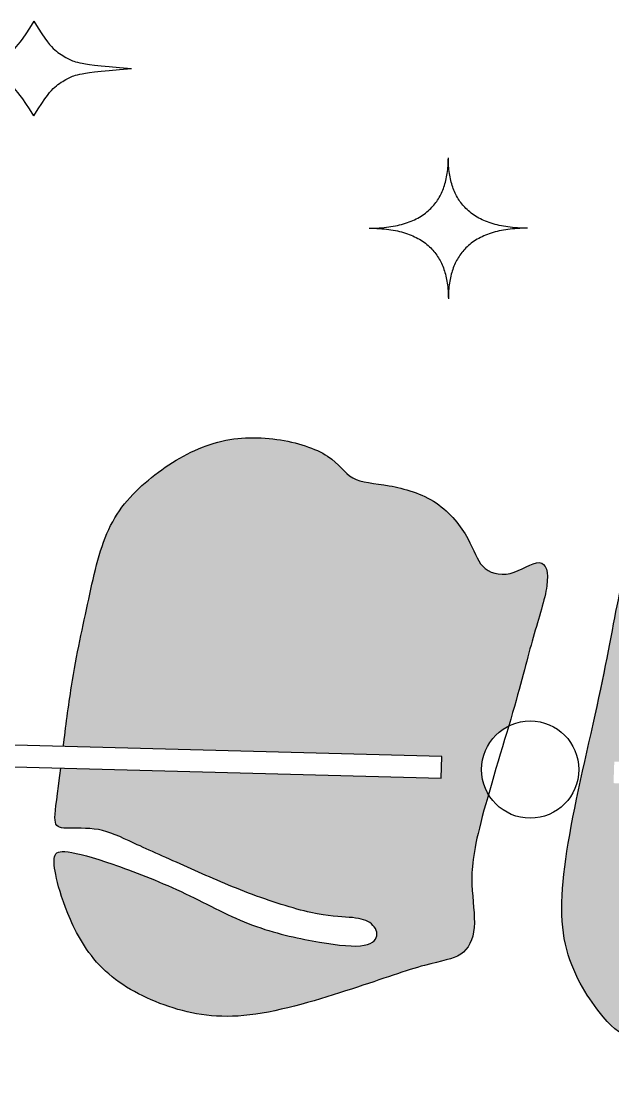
# Model space of a CAD drawing. Header units: millimetres. Extents: x -37.1 to 17.5, y -29.9 to 15.1.
# Drawn here: x -33.067 to -32.133, y -20.88 to -19.199 of the extents above; entities that cross this region are included whole.
import ezdxf

# ---------------------------------------------------------------- set-up
doc = ezdxf.new("R2010")
doc.units = ezdxf.units.MM
doc.header["$MEASUREMENT"] = 0
for name, color, linetype, true_color in [('Default', 18, 'Continuous', 0x000000), ('Layer 01', 12, 'Continuous', 0xc80000), ('Layer 03', 5, 'Continuous', 0x0000ff)]:
    doc.layers.add(name, color=color, linetype=linetype, true_color=true_color)

msp = doc.modelspace()

# ---------------------------------------------------------------- hatches: boundary and pattern name
at = {"layer": 'Default'}
for points in [[(-31.5421, -20.3868), (-31.5344, -20.2705), (-31.5318, -20.1912), (-31.5317, -20.1214), (-31.5333, -20.0608), (-31.5358, -20.0092), (-31.5387, -19.9664), (-31.5404, -19.9482), (-31.5424, -19.9321), (-31.5435, -19.9248), (-31.5447, -19.918), (-31.546, -19.9117), (-31.5467, -19.9088), (-31.5475, -19.906), (-31.5482, -19.9033), (-31.549, -19.9007), (-31.5498, -19.8982), (-31.5507, -19.8959), (-31.5516, -19.8937), (-31.552, -19.8927), (-31.5525, -19.8916), (-31.553, -19.8906), (-31.5535, -19.8897), (-31.554, -19.8887), (-31.5545, -19.8878), (-31.555, -19.8869), (-31.5555, -19.8861), (-31.5561, -19.8853), (-31.5566, -19.8845), (-31.5572, -19.8837), (-31.5577, -19.883), (-31.5583, -19.8823), (-31.5589, -19.8816), (-31.5595, -19.881), (-31.5601, -19.8804), (-31.5607, -19.8798), (-31.5613, -19.8792), (-31.562, -19.8787), (-31.5626, -19.8782), (-31.5633, -19.8777), (-31.5639, -19.8772), (-31.5646, -19.8768), (-31.5653, -19.8764), (-31.566, -19.876), (-31.5666, -19.8757), (-31.5673, -19.8753), (-31.5681, -19.875), (-31.5688, -19.8747), (-31.5695, -19.8745), (-31.5702, -19.8742), (-31.571, -19.874), (-31.5717, -19.8738), (-31.5725, -19.8737), (-31.5733, -19.8735), (-31.574, -19.8734), (-31.5748, -19.8733), (-31.5756, -19.8732), (-31.5764, -19.8731), (-31.5772, -19.8731), (-31.578, -19.8731), (-31.5789, -19.8731), (-31.5797, -19.8731), (-31.5805, -19.8732), (-31.5814, -19.8732), (-31.5822, -19.8733), (-31.5831, -19.8734), (-31.5839, -19.8735), (-31.5848, -19.8737), (-31.5857, -19.8738), (-31.5866, -19.874), (-31.5875, -19.8742), (-31.5893, -19.8746), (-31.5911, -19.8751), (-31.593, -19.8757), (-31.5948, -19.8763), (-31.5967, -19.877), (-31.5987, -19.8777), (-31.6006, -19.8785), (-31.6026, -19.8794), (-31.6046, -19.8803), (-31.6086, -19.8823), (-31.6128, -19.8844), (-31.6485, -19.9045), (-31.6532, -19.907), (-31.658, -19.9095), (-31.6629, -19.9118), (-31.6678, -19.9139), (-31.6727, -19.9159), (-31.6752, -19.9168), (-31.6777, -19.9177), (-31.6802, -19.9185), (-31.6828, -19.9193), (-31.6853, -19.92), (-31.6878, -19.9206), (-31.6904, -19.9212), (-31.6929, -19.9218), (-31.6955, -19.9223), (-31.698, -19.9227), (-31.7006, -19.9231), (-31.7032, -19.9235), (-31.7057, -19.9238), (-31.7083, -19.924), (-31.7109, -19.9243), (-31.7134, -19.9244), (-31.7186, -19.9246), (-31.7237, -19.9246), (-31.7288, -19.9245), (-31.7339, -19.9242), (-31.7389, -19.9238), (-31.744, -19.9232), (-31.7489, -19.9224), (-31.7539, -19.9216), (-31.7587, -19.9205), (-31.7636, -19.9194), (-31.7683, -19.9182), (-31.773, -19.9168), (-31.7776, -19.9153), (-31.7821, -19.9137), (-31.7865, -19.912), (-31.7909, -19.9101), (-31.7952, -19.9081), (-31.7994, -19.906), (-31.8034, -19.9038), (-31.8074, -19.9015), (-31.8113, -19.8991), (-31.8132, -19.8978), (-31.815, -19.8965), (-31.8169, -19.8952), (-31.8187, -19.8938), (-31.8205, -19.8924), (-31.8222, -19.891), (-31.8239, -19.8896), (-31.8256, -19.8881), (-31.8273, -19.8866), (-31.8289, -19.8851), (-31.8321, -19.882), (-31.8352, -19.8788), (-31.8381, -19.8755), (-31.8439, -19.8689), (-31.855, -19.8558), (-31.8605, -19.8495), (-31.8633, -19.8466), (-31.8661, -19.8437), (-31.8675, -19.8423), (-31.869, -19.841), (-31.8705, -19.8397), (-31.872, -19.8385), (-31.8735, -19.8373), (-31.875, -19.8361), (-31.8766, -19.835), (-31.8782, -19.8339), (-31.8797, -19.8329), (-31.8813, -19.8319), (-31.883, -19.831), (-31.8846, -19.8302), (-31.8863, -19.8294), (-31.8879, -19.8286), (-31.8896, -19.8279), (-31.8913, -19.8273), (-31.893, -19.8267), (-31.8947, -19.8262), (-31.8964, -19.8257), (-31.8973, -19.8255), (-31.8982, -19.8253), (-31.899, -19.8251), (-31.8999, -19.825), (-31.9008, -19.8248), (-31.9016, -19.8247), (-31.9025, -19.8246), (-31.9034, -19.8245), (-31.9043, -19.8244), (-31.9051, -19.8243), (-31.906, -19.8243), (-31.9069, -19.8242), (-31.9078, -19.8242), (-31.9087, -19.8242), (-31.9096, -19.8242), (-31.9104, -19.8243), (-31.9113, -19.8243), (-31.9122, -19.8244), (-31.9131, -19.8245), (-31.914, -19.8246), (-31.9149, -19.8247), (-31.9157, -19.8249), (-31.9166, -19.825), (-31.9175, -19.8252), (-31.9184, -19.8254), (-31.9193, -19.8256), (-31.9202, -19.8259), (-31.921, -19.8261), (-31.9219, -19.8264), (-31.9228, -19.8267), (-31.9237, -19.827), (-31.9246, -19.8274), (-31.9254, -19.8277), (-31.9263, -19.8281), (-31.9272, -19.8285), (-31.9281, -19.8289), (-31.9289, -19.8293), (-31.9298, -19.8298), (-31.9315, -19.8307), (-31.9333, -19.8317), (-31.935, -19.8328), (-31.9367, -19.834), (-31.9384, -19.8352), (-31.9402, -19.8364), (-31.9436, -19.8391), (-31.947, -19.8419), (-31.9677, -19.8605), (-31.9747, -19.8666), (-31.9783, -19.8695), (-31.9819, -19.8723), (-31.9855, -19.8748), (-31.9891, -19.8773), (-31.9928, -19.8795), (-31.9965, -19.8817), (-32.0038, -19.8858), (-32.0218, -19.8955), (-32.0253, -19.8975), (-32.0287, -19.8996), (-32.032, -19.9018), (-32.0337, -19.9029), (-32.0353, -19.9041), (-32.0369, -19.9053), (-32.0385, -19.9066), (-32.04, -19.9079), (-32.0416, -19.9092), (-32.0431, -19.9106), (-32.0446, -19.912), (-32.046, -19.9134), (-32.0475, -19.9149), (-32.0489, -19.9165), (-32.0503, -19.9181), (-32.0517, -19.9197), (-32.0531, -19.9214), (-32.0545, -19.9231), (-32.0558, -19.9249), (-32.0585, -19.9285), (-32.0611, -19.9324), (-32.0637, -19.9365), (-32.0662, -19.9407), (-32.0687, -19.9452), (-32.0712, -19.9498), (-32.0737, -19.9547), (-32.0761, -19.9597), (-32.081, -19.9705), (-32.086, -19.9822), (-32.0909, -19.9947), (-32.0958, -20.0081), (-32.1007, -20.0222), (-32.1054, -20.037), (-32.11, -20.0525), (-32.1144, -20.0687), (-32.1186, -20.0855), (-32.1263, -20.1211), (-32.1903, -20.4262), (-32.2013, -20.4824), (-32.2057, -20.5085), (-32.2091, -20.5331), (-32.2105, -20.5449), (-32.2117, -20.5564), (-32.2126, -20.5675), (-32.2132, -20.5783), (-32.2136, -20.5888), (-32.2137, -20.5991), (-32.2135, -20.609), (-32.213, -20.6187), (-32.2122, -20.6281), (-32.2117, -20.6327), (-32.2111, -20.6373), (-32.2105, -20.6418), (-32.2097, -20.6463), (-32.2089, -20.6506), (-32.208, -20.655), (-32.207, -20.6593), (-32.206, -20.6635), (-32.2048, -20.6677), (-32.2036, -20.6718), (-32.2023, -20.6758), (-32.201, -20.6798), (-32.1996, -20.6838), (-32.1981, -20.6877), (-32.195, -20.6953), (-32.1917, -20.7026), (-32.1883, -20.7097), (-32.1847, -20.7166), (-32.1811, -20.7232), (-32.1773, -20.7295), (-32.1736, -20.7356), (-32.1698, -20.7414), (-32.166, -20.7469), (-32.1622, -20.7521), (-32.155, -20.7617), (-32.1516, -20.766), (-32.1483, -20.77), (-32.1451, -20.7738), (-32.1419, -20.7772), (-32.1389, -20.7804), (-32.1374, -20.7819), (-32.1359, -20.7834), (-32.1344, -20.7848), (-32.1329, -20.7861), (-32.1314, -20.7873), (-32.13, -20.7885), (-32.1285, -20.7897), (-32.1271, -20.7907), (-32.1256, -20.7918), (-32.1241, -20.7927), (-32.1227, -20.7936), (-32.1212, -20.7945), (-32.1197, -20.7953), (-32.1182, -20.796), (-32.1167, -20.7967), (-32.1152, -20.7974), (-32.1137, -20.798), (-32.1121, -20.7986), (-32.1106, -20.7991), (-32.109, -20.7996), (-32.1074, -20.8), (-32.1057, -20.8004), (-32.1041, -20.8007), (-32.1024, -20.801), (-32.1007, -20.8013), (-32.0989, -20.8015), (-32.0972, -20.8017), (-32.0954, -20.8018), (-32.0936, -20.8019), (-32.0917, -20.8019), (-32.0899, -20.8019), (-32.088, -20.8019), (-32.0862, -20.8018), (-32.0843, -20.8017), (-32.0824, -20.8016), (-32.0804, -20.8014), (-32.0785, -20.8011), (-32.0766, -20.8009), (-32.0746, -20.8005), (-32.0726, -20.8002), (-32.0706, -20.7998), (-32.0687, -20.7993), (-32.0667, -20.7988), (-32.0647, -20.7983), (-32.0626, -20.7977), (-32.0606, -20.7971), (-32.0586, -20.7965), (-32.0566, -20.7958), (-32.0546, -20.795), (-32.0525, -20.7943), (-32.0505, -20.7934), (-32.0485, -20.7926), (-32.0444, -20.7907), (-32.0404, -20.7887), (-32.0363, -20.7866), (-32.0323, -20.7843), (-32.0035, -20.7669), (-31.9993, -20.7644), (-31.995, -20.762), (-31.9906, -20.7598), (-31.9861, -20.7576), (-31.9839, -20.7566), (-31.9816, -20.7556), (-31.9793, -20.7547), (-31.977, -20.7538), (-31.9747, -20.753), (-31.9723, -20.7522), (-31.97, -20.7514), (-31.9676, -20.7507), (-31.9651, -20.75), (-31.9627, -20.7494), (-31.9602, -20.7489), (-31.9577, -20.7483), (-31.9527, -20.7474), (-31.9476, -20.7466), (-31.9424, -20.746), (-31.9371, -20.7455), (-31.9317, -20.7452), (-31.9262, -20.745), (-31.9207, -20.745), (-31.9151, -20.7451), (-31.9094, -20.7453), (-31.9036, -20.7456), (-31.8918, -20.7466), (-31.8797, -20.7481), (-31.8673, -20.75), (-31.8546, -20.7524), (-31.8415, -20.7553), (-31.8281, -20.7588), (-31.8144, -20.7628), (-31.8003, -20.7676), (-31.7859, -20.773), (-31.7713, -20.779), (-31.7565, -20.7858), (-31.7492, -20.7893), (-31.7419, -20.793), (-31.7347, -20.7968), (-31.7277, -20.8007), (-31.7209, -20.8047), (-31.7142, -20.8087), (-31.7078, -20.8129), (-31.7017, -20.817), (-31.6958, -20.8213), (-31.6903, -20.8255), (-31.6877, -20.8277), (-31.6852, -20.8298), (-31.6828, -20.832), (-31.6804, -20.8341), (-31.6782, -20.8363), (-31.6761, -20.8384), (-31.6741, -20.8405), (-31.6721, -20.8426), (-31.6685, -20.8468), (-31.6569, -20.8611), (-31.6557, -20.8625), (-31.6546, -20.8639), (-31.6534, -20.8651), (-31.6529, -20.8657), (-31.6523, -20.8662), (-31.6518, -20.8667), (-31.6513, -20.8672), (-31.6507, -20.8676), (-31.6505, -20.8678), (-31.6502, -20.868), (-31.6499, -20.8682), (-31.6497, -20.8684), (-31.6494, -20.8686), (-31.6492, -20.8688), (-31.6489, -20.8689), (-31.6486, -20.8691), (-31.6484, -20.8692), (-31.6481, -20.8693), (-31.6479, -20.8695), (-31.6476, -20.8696), (-31.6474, -20.8697), (-31.6471, -20.8698), (-31.647, -20.8698), (-31.6469, -20.8698), (-31.6467, -20.8699), (-31.6466, -20.8699), (-31.6465, -20.87), (-31.6464, -20.87), (-31.6462, -20.87), (-31.6461, -20.87), (-31.646, -20.8701), (-31.6458, -20.8701), (-31.6457, -20.8701), (-31.6456, -20.8701), (-31.6455, -20.8701), (-31.6453, -20.8701), (-31.6452, -20.8701), (-31.6451, -20.8701), (-31.645, -20.8701), (-31.6448, -20.8701), (-31.6447, -20.8701), (-31.6446, -20.8701), (-31.6444, -20.8701), (-31.6443, -20.8701), (-31.6442, -20.8701), (-31.6441, -20.8701), (-31.6439, -20.8701), (-31.6438, -20.87), (-31.6437, -20.87), (-31.6435, -20.87), (-31.6434, -20.8699), (-31.6433, -20.8699), (-31.6432, -20.8699), (-31.643, -20.8698), (-31.6429, -20.8698), (-31.6428, -20.8697), (-31.6426, -20.8697), (-31.6425, -20.8696), (-31.6424, -20.8696), (-31.6422, -20.8695), (-31.6421, -20.8695), (-31.642, -20.8694), (-31.6417, -20.8693), (-31.6414, -20.8691), (-31.6412, -20.869), (-31.6409, -20.8688), (-31.6406, -20.8686), (-31.6404, -20.8684), (-31.6401, -20.8682), (-31.6398, -20.868), (-31.6395, -20.8677), (-31.6393, -20.8675), (-31.639, -20.8672), (-31.6387, -20.867), (-31.6384, -20.8667), (-31.6381, -20.8664), (-31.6375, -20.8657), (-31.6369, -20.865), (-31.6364, -20.8643), (-31.6357, -20.8635), (-31.6351, -20.8626), (-31.6345, -20.8617), (-31.6339, -20.8608), (-31.6326, -20.8587), (-31.6313, -20.8565), (-31.6299, -20.8541), (-31.6286, -20.8515), (-31.6272, -20.8488), (-31.6243, -20.8429), (-31.6215, -20.8365), (-31.6156, -20.8224), (-31.6097, -20.807), (-31.604, -20.791), (-31.5935, -20.7591), (-31.589, -20.7442), (-31.585, -20.7296), (-31.5814, -20.7144), (-31.5779, -20.6979), (-31.5746, -20.6795), (-31.5713, -20.6582), (-31.5642, -20.6044), (-31.545, -20.4209), (-32.1321, -20.4011), (-32.1309, -20.367)], [(-32.2976, -20.3109), (-32.2431, -20.1168), (-32.2407, -20.1072), (-32.2397, -20.1026), (-32.2388, -20.0982), (-32.238, -20.0939), (-32.2374, -20.0898), (-32.2369, -20.0858), (-32.2367, -20.0839), (-32.2366, -20.082), (-32.2365, -20.0802), (-32.2365, -20.0784), (-32.2364, -20.0767), (-32.2365, -20.075), (-32.2365, -20.0734), (-32.2366, -20.0718), (-32.2368, -20.0703), (-32.237, -20.0689), (-32.2372, -20.0674), (-32.2373, -20.0668), (-32.2375, -20.0661), (-32.2376, -20.0654), (-32.2378, -20.0648), (-32.238, -20.0642), (-32.2381, -20.0636), (-32.2383, -20.063), (-32.2385, -20.0624), (-32.2387, -20.0618), (-32.239, -20.0613), (-32.2392, -20.0608), (-32.2394, -20.0603), (-32.2397, -20.0598), (-32.2399, -20.0593), (-32.2402, -20.0588), (-32.2405, -20.0584), (-32.2408, -20.0579), (-32.2409, -20.0577), (-32.2411, -20.0575), (-32.2412, -20.0573), (-32.2414, -20.0571), (-32.2416, -20.0569), (-32.2417, -20.0568), (-32.2419, -20.0566), (-32.2421, -20.0564), (-32.2422, -20.0562), (-32.2424, -20.0561), (-32.2426, -20.0559), (-32.2428, -20.0557), (-32.2429, -20.0556), (-32.2431, -20.0554), (-32.2433, -20.0553), (-32.2435, -20.0551), (-32.2437, -20.055), (-32.2439, -20.0549), (-32.2441, -20.0547), (-32.2443, -20.0546), (-32.2445, -20.0545), (-32.2447, -20.0544), (-32.2449, -20.0543), (-32.2451, -20.0542), (-32.2453, -20.0541), (-32.2455, -20.054), (-32.2457, -20.0539), (-32.246, -20.0538), (-32.2462, -20.0537), (-32.2464, -20.0536), (-32.2466, -20.0536), (-32.2469, -20.0535), (-32.2471, -20.0534), (-32.2473, -20.0534), (-32.2476, -20.0533), (-32.2478, -20.0533), (-32.248, -20.0533), (-32.2483, -20.0532), (-32.2485, -20.0532), (-32.2488, -20.0532), (-32.249, -20.0531), (-32.2493, -20.0531), (-32.2496, -20.0531), (-32.2498, -20.0531), (-32.2501, -20.0531), (-32.2504, -20.0531), (-32.2509, -20.0531), (-32.2514, -20.0532), (-32.252, -20.0532), (-32.2526, -20.0533), (-32.2531, -20.0534), (-32.2537, -20.0535), (-32.2543, -20.0537), (-32.2549, -20.0538), (-32.2555, -20.054), (-32.2562, -20.0541), (-32.2574, -20.0545), (-32.2587, -20.055), (-32.2601, -20.0555), (-32.2614, -20.056), (-32.2642, -20.0572), (-32.2762, -20.0628), (-32.2825, -20.0657), (-32.2858, -20.067), (-32.2874, -20.0676), (-32.289, -20.0682), (-32.2906, -20.0688), (-32.2922, -20.0693), (-32.2938, -20.0698), (-32.2954, -20.0702), (-32.297, -20.0705), (-32.2986, -20.0708), (-32.3002, -20.0711), (-32.3018, -20.0713), (-32.3033, -20.0714), (-32.3049, -20.0715), (-32.3064, -20.0716), (-32.308, -20.0716), (-32.3095, -20.0715), (-32.311, -20.0714), (-32.3125, -20.0713), (-32.3139, -20.0711), (-32.3154, -20.0708), (-32.3168, -20.0706), (-32.3183, -20.0702), (-32.3196, -20.0699), (-32.321, -20.0695), (-32.3224, -20.069), (-32.3237, -20.0685), (-32.325, -20.068), (-32.3263, -20.0674), (-32.3276, -20.0668), (-32.3288, -20.0662), (-32.33, -20.0655), (-32.3311, -20.0648), (-32.3323, -20.0641), (-32.3334, -20.0633), (-32.3345, -20.0625), (-32.3355, -20.0616), (-32.3365, -20.0607), (-32.3375, -20.0598), (-32.3385, -20.0589), (-32.3394, -20.0579), (-32.3402, -20.0569), (-32.3411, -20.0559), (-32.3419, -20.0549), (-32.3427, -20.0538), (-32.3434, -20.0527), (-32.3442, -20.0515), (-32.3449, -20.0504), (-32.3456, -20.0492), (-32.3462, -20.048), (-32.3476, -20.0455), (-32.3489, -20.0429), (-32.3587, -20.0218), (-32.3604, -20.0185), (-32.3623, -20.015), (-32.3643, -20.0115), (-32.3665, -20.0079), (-32.3688, -20.0042), (-32.3713, -20.0005), (-32.3739, -19.9968), (-32.3767, -19.9931), (-32.3796, -19.9894), (-32.3827, -19.9857), (-32.3859, -19.982), (-32.3893, -19.9784), (-32.3928, -19.9749), (-32.3964, -19.9715), (-32.4002, -19.9682), (-32.4021, -19.9666), (-32.4041, -19.965), (-32.4061, -19.9635), (-32.4081, -19.962), (-32.4101, -19.9605), (-32.4122, -19.9591), (-32.4143, -19.9577), (-32.4165, -19.9563), (-32.4186, -19.955), (-32.4208, -19.9538), (-32.4231, -19.9525), (-32.4253, -19.9513), (-32.4298, -19.9491), (-32.4345, -19.947), (-32.4391, -19.945), (-32.4439, -19.9432), (-32.4486, -19.9415), (-32.4534, -19.9399), (-32.4581, -19.9384), (-32.4629, -19.9371), (-32.4676, -19.9359), (-32.4723, -19.9348), (-32.477, -19.9337), (-32.4861, -19.932), (-32.5223, -19.9263), (-32.5258, -19.9256), (-32.5291, -19.9248), (-32.5307, -19.9244), (-32.5323, -19.924), (-32.5339, -19.9235), (-32.5354, -19.923), (-32.5369, -19.9225), (-32.5383, -19.922), (-32.5397, -19.9214), (-32.5411, -19.9208), (-32.5425, -19.9201), (-32.5431, -19.9198), (-32.5438, -19.9194), (-32.5444, -19.919), (-32.545, -19.9187), (-32.5463, -19.9179), (-32.5475, -19.9171), (-32.5486, -19.9162), (-32.5498, -19.9154), (-32.5509, -19.9145), (-32.552, -19.9135), (-32.5531, -19.9126), (-32.5553, -19.9105), (-32.5574, -19.9084), (-32.5663, -19.8993), (-32.5687, -19.8969), (-32.5713, -19.8946), (-32.574, -19.8922), (-32.5754, -19.891), (-32.5769, -19.8898), (-32.5784, -19.8886), (-32.58, -19.8875), (-32.5817, -19.8863), (-32.5834, -19.8852), (-32.5852, -19.884), (-32.587, -19.8829), (-32.5889, -19.8818), (-32.5909, -19.8807), (-32.5929, -19.8796), (-32.595, -19.8786), (-32.5993, -19.8765), (-32.6039, -19.8745), (-32.6086, -19.8726), (-32.6135, -19.8708), (-32.6186, -19.8691), (-32.6238, -19.8674), (-32.6292, -19.8659), (-32.6347, -19.8644), (-32.6404, -19.863), (-32.6461, -19.8618), (-32.6519, -19.8606), (-32.6578, -19.8596), (-32.6638, -19.8587), (-32.6698, -19.8579), (-32.6759, -19.8573), (-32.682, -19.8568), (-32.6881, -19.8564), (-32.6942, -19.8562), (-32.7004, -19.8561), (-32.7066, -19.8562), (-32.7128, -19.8564), (-32.7191, -19.8568), (-32.7253, -19.8574), (-32.7316, -19.8581), (-32.7378, -19.8591), (-32.744, -19.8602), (-32.7502, -19.8615), (-32.7565, -19.863), (-32.7626, -19.8647), (-32.7688, -19.8666), (-32.7749, -19.8687), (-32.781, -19.871), (-32.7871, -19.8735), (-32.7931, -19.8761), (-32.7991, -19.879), (-32.8051, -19.8819), (-32.8109, -19.8851), (-32.8168, -19.8883), (-32.8226, -19.8918), (-32.8283, -19.8953), (-32.8339, -19.8989), (-32.8395, -19.9027), (-32.845, -19.9066), (-32.8558, -19.9146), (-32.8611, -19.9187), (-32.8663, -19.923), (-32.8714, -19.9273), (-32.8764, -19.9317), (-32.8813, -19.9362), (-32.886, -19.9408), (-32.8907, -19.9456), (-32.8952, -19.9505), (-32.8996, -19.9555), (-32.9038, -19.9606), (-32.9079, -19.9659), (-32.9118, -19.9713), (-32.9156, -19.9769), (-32.9192, -19.9827), (-32.9209, -19.9856), (-32.9226, -19.9886), (-32.9243, -19.9916), (-32.9259, -19.9947), (-32.9289, -20.001), (-32.9318, -20.0074), (-32.9345, -20.0141), (-32.937, -20.0208), (-32.9394, -20.0278), (-32.9417, -20.0348), (-32.946, -20.0493), (-32.9499, -20.0643), (-32.9605, -20.1111), (-32.9813, -20.2114), (-32.9876, -20.2481), (-32.9945, -20.2962), (-33.0005, -20.3433), (-32.403, -20.3589), (-32.4039, -20.393), (-33.0046, -20.3773), (-33.0065, -20.3928), (-33.013, -20.4437), (-33.0135, -20.4499), (-33.0137, -20.4526), (-33.0137, -20.4551), (-33.0137, -20.4562), (-33.0137, -20.4573), (-33.0137, -20.4584), (-33.0136, -20.4594), (-33.0135, -20.4603), (-33.0134, -20.4612), (-33.0133, -20.4617), (-33.0133, -20.4621), (-33.0132, -20.4625), (-33.0131, -20.4629), (-33.013, -20.4633), (-33.0129, -20.4637), (-33.0128, -20.464), (-33.0127, -20.4644), (-33.0126, -20.4647), (-33.0125, -20.4651), (-33.0123, -20.4654), (-33.0122, -20.4657), (-33.012, -20.466), (-33.0119, -20.4663), (-33.0117, -20.4666), (-33.0115, -20.4669), (-33.0115, -20.467), (-33.0114, -20.4672), (-33.0113, -20.4673), (-33.0112, -20.4674), (-33.0111, -20.4676), (-33.011, -20.4677), (-33.0109, -20.4678), (-33.0108, -20.4679), (-33.0107, -20.4681), (-33.0106, -20.4682), (-33.0105, -20.4683), (-33.0104, -20.4684), (-33.0103, -20.4685), (-33.0101, -20.4686), (-33.01, -20.4687), (-33.0099, -20.4688), (-33.0098, -20.4689), (-33.0097, -20.469), (-33.0095, -20.4691), (-33.0094, -20.4692), (-33.0092, -20.4694), (-33.0089, -20.4696), (-33.0086, -20.4698), (-33.0083, -20.4699), (-33.008, -20.4701), (-33.0077, -20.4702), (-33.0074, -20.4704), (-33.0071, -20.4705), (-33.0068, -20.4707), (-33.0065, -20.4708), (-33.0061, -20.4709), (-33.0058, -20.471), (-33.0054, -20.4711), (-33.005, -20.4712), (-33.0046, -20.4713), (-33.0042, -20.4714), (-33.0034, -20.4716), (-33.0026, -20.4717), (-33.0017, -20.4719), (-33.0008, -20.472), (-32.9998, -20.4721), (-32.9977, -20.4722), (-32.9955, -20.4723), (-32.9905, -20.4724), (-32.9724, -20.4723), (-32.9656, -20.4725), (-32.9622, -20.4726), (-32.9588, -20.4728), (-32.9554, -20.4731), (-32.9519, -20.4735), (-32.9485, -20.4739), (-32.9451, -20.4745), (-32.9418, -20.4751), (-32.9384, -20.4759), (-32.9352, -20.4768), (-32.9319, -20.4777), (-32.9286, -20.4788), (-32.9253, -20.48), (-32.9219, -20.4812), (-32.9185, -20.4826), (-32.9116, -20.4855), (-32.7578, -20.5543), (-32.7335, -20.5645), (-32.7083, -20.5744), (-32.6824, -20.5839), (-32.6565, -20.5925), (-32.644, -20.5963), (-32.6319, -20.5997), (-32.6204, -20.6028), (-32.6096, -20.6053), (-32.5997, -20.6073), (-32.5906, -20.6089), (-32.5823, -20.6101), (-32.5746, -20.6109), (-32.5442, -20.6133), (-32.5393, -20.6139), (-32.537, -20.6142), (-32.5348, -20.6146), (-32.5327, -20.615), (-32.5306, -20.6155), (-32.5287, -20.616), (-32.5277, -20.6163), (-32.5268, -20.6165), (-32.5258, -20.6168), (-32.5249, -20.6171), (-32.5241, -20.6175), (-32.5232, -20.6178), (-32.5224, -20.6182), (-32.5215, -20.6185), (-32.5207, -20.6189), (-32.5199, -20.6193), (-32.5191, -20.6197), (-32.5184, -20.6202), (-32.5176, -20.6206), (-32.5169, -20.6211), (-32.5162, -20.6216), (-32.5155, -20.6221), (-32.5149, -20.6226), (-32.5142, -20.6231), (-32.5136, -20.6237), (-32.5129, -20.6243), (-32.5124, -20.6249), (-32.5118, -20.6254), (-32.5112, -20.6261), (-32.5107, -20.6267), (-32.5102, -20.6273), (-32.5097, -20.628), (-32.5092, -20.6286), (-32.5088, -20.6293), (-32.5084, -20.6299), (-32.508, -20.6306), (-32.5076, -20.6313), (-32.5073, -20.632), (-32.5071, -20.6323), (-32.507, -20.6327), (-32.5069, -20.633), (-32.5067, -20.6334), (-32.5066, -20.6337), (-32.5065, -20.6341), (-32.5064, -20.6345), (-32.5062, -20.6348), (-32.5061, -20.6352), (-32.5061, -20.6355), (-32.506, -20.6359), (-32.5059, -20.6362), (-32.5058, -20.6366), (-32.5058, -20.6369), (-32.5057, -20.6373), (-32.5057, -20.6377), (-32.5056, -20.638), (-32.5056, -20.6384), (-32.5056, -20.6387), (-32.5056, -20.6391), (-32.5055, -20.6394), (-32.5056, -20.6398), (-32.5056, -20.6402), (-32.5056, -20.6405), (-32.5056, -20.6409), (-32.5056, -20.6412), (-32.5057, -20.6416), (-32.5057, -20.6419), (-32.5058, -20.6423), (-32.5059, -20.6426), (-32.506, -20.643), (-32.5061, -20.6433), (-32.5062, -20.6437), (-32.5063, -20.644), (-32.5064, -20.6443), (-32.5065, -20.6447), (-32.5066, -20.645), (-32.5068, -20.6454), (-32.507, -20.6457), (-32.5071, -20.646), (-32.5073, -20.6463), (-32.5075, -20.6467), (-32.5077, -20.647), (-32.5079, -20.6473), (-32.5081, -20.6476), (-32.5083, -20.648), (-32.5086, -20.6483), (-32.5088, -20.6486), (-32.5091, -20.6489), (-32.5093, -20.6492), (-32.5096, -20.6495), (-32.5099, -20.6498), (-32.5102, -20.6501), (-32.5105, -20.6504), (-32.5109, -20.6506), (-32.5112, -20.6509), (-32.5116, -20.6512), (-32.5119, -20.6515), (-32.5123, -20.6518), (-32.5127, -20.652), (-32.5131, -20.6523), (-32.5135, -20.6525), (-32.5139, -20.6528), (-32.5143, -20.653), (-32.5148, -20.6533), (-32.5152, -20.6535), (-32.5157, -20.6537), (-32.5162, -20.654), (-32.5167, -20.6542), (-32.5172, -20.6544), (-32.5182, -20.6548), (-32.5193, -20.6552), (-32.5205, -20.6556), (-32.5217, -20.656), (-32.5229, -20.6563), (-32.5242, -20.6566), (-32.5256, -20.6569), (-32.527, -20.6571), (-32.5285, -20.6573), (-32.53, -20.6575), (-32.5316, -20.6577), (-32.5333, -20.6578), (-32.535, -20.6579), (-32.5386, -20.658), (-32.5424, -20.6581), (-32.5464, -20.658), (-32.5506, -20.6578), (-32.555, -20.6575), (-32.5644, -20.6566), (-32.5744, -20.6554), (-32.5849, -20.6538), (-32.6075, -20.65), (-32.6315, -20.6452), (-32.644, -20.6424), (-32.6566, -20.6392), (-32.6695, -20.6357), (-32.6824, -20.6318), (-32.6955, -20.6274), (-32.7085, -20.6225), (-32.7216, -20.6171), (-32.7346, -20.6113), (-32.8148, -20.5722), (-32.8427, -20.5597), (-32.8705, -20.5482), (-32.8974, -20.5379), (-32.9224, -20.529), (-32.9447, -20.5217), (-32.9547, -20.5187), (-32.964, -20.516), (-32.9725, -20.5138), (-32.9801, -20.512), (-32.9837, -20.5113), (-32.9869, -20.5106), (-32.99, -20.5101), (-32.9929, -20.5097), (-32.9955, -20.5094), (-32.9967, -20.5093), (-32.9979, -20.5092), (-32.999, -20.5091), (-33.0001, -20.5091), (-33.0011, -20.5091), (-33.0021, -20.5091), (-33.003, -20.5091), (-33.0039, -20.5092), (-33.0043, -20.5092), (-33.0048, -20.5093), (-33.0052, -20.5093), (-33.0056, -20.5094), (-33.0059, -20.5095), (-33.0063, -20.5095), (-33.0067, -20.5096), (-33.007, -20.5097), (-33.0074, -20.5098), (-33.0077, -20.5099), (-33.008, -20.51), (-33.0083, -20.5101), (-33.0086, -20.5103), (-33.0089, -20.5104), (-33.0092, -20.5105), (-33.0095, -20.5107), (-33.0098, -20.5108), (-33.01, -20.511), (-33.0103, -20.5111), (-33.0105, -20.5113), (-33.0107, -20.5115), (-33.011, -20.5116), (-33.0112, -20.5118), (-33.0114, -20.512), (-33.0116, -20.5122), (-33.0118, -20.5124), (-33.012, -20.5126), (-33.0122, -20.5128), (-33.0124, -20.5131), (-33.0125, -20.5133), (-33.0127, -20.5135), (-33.0128, -20.5138), (-33.013, -20.514), (-33.0131, -20.5143), (-33.0133, -20.5145), (-33.0134, -20.5148), (-33.0135, -20.5151), (-33.0136, -20.5153), (-33.0138, -20.5156), (-33.0139, -20.5159), (-33.014, -20.5162), (-33.0141, -20.5165), (-33.0142, -20.5168), (-33.0143, -20.5171), (-33.0143, -20.5174), (-33.0144, -20.5178), (-33.0146, -20.5184), (-33.0147, -20.5191), (-33.0148, -20.5199), (-33.0149, -20.5206), (-33.015, -20.5214), (-33.0151, -20.5222), (-33.0151, -20.523), (-33.0151, -20.5239), (-33.0151, -20.5247), (-33.0151, -20.5257), (-33.0151, -20.5266), (-33.015, -20.5285), (-33.0148, -20.5306), (-33.0146, -20.5328), (-33.0143, -20.5351), (-33.014, -20.5375), (-33.0135, -20.54), (-33.0125, -20.5454), (-33.0112, -20.5514), (-33.0097, -20.5578), (-33.0079, -20.5648), (-33.0057, -20.5723), (-33.0033, -20.5802), (-33.0005, -20.5886), (-32.9972, -20.5974), (-32.9935, -20.6067), (-32.9894, -20.6163), (-32.9847, -20.6264), (-32.9822, -20.6315), (-32.9795, -20.6367), (-32.9766, -20.6419), (-32.9736, -20.6472), (-32.9705, -20.6524), (-32.9672, -20.6577), (-32.9637, -20.6629), (-32.96, -20.6681), (-32.9562, -20.6732), (-32.9521, -20.6783), (-32.9479, -20.6833), (-32.9434, -20.6882), (-32.9388, -20.693), (-32.9364, -20.6954), (-32.934, -20.6977), (-32.9314, -20.7), (-32.9289, -20.7022), (-32.9236, -20.7066), (-32.9181, -20.7109), (-32.9125, -20.715), (-32.9067, -20.719), (-32.9007, -20.7228), (-32.8945, -20.7265), (-32.8882, -20.7301), (-32.8818, -20.7335), (-32.8753, -20.7368), (-32.8686, -20.7399), (-32.8619, -20.7429), (-32.855, -20.7458), (-32.8481, -20.7485), (-32.8411, -20.7511), (-32.834, -20.7535), (-32.8269, -20.7559), (-32.8197, -20.758), (-32.8125, -20.76), (-32.8052, -20.7618), (-32.7977, -20.7635), (-32.7902, -20.7649), (-32.7825, -20.7662), (-32.7747, -20.7672), (-32.7668, -20.7681), (-32.7587, -20.7687), (-32.7504, -20.769), (-32.7419, -20.7691), (-32.7333, -20.769), (-32.7244, -20.7686), (-32.7153, -20.7679), (-32.706, -20.7669), (-32.6965, -20.7656), (-32.6867, -20.764), (-32.6767, -20.7622), (-32.6666, -20.7602), (-32.6461, -20.7555), (-32.6254, -20.7502), (-32.5843, -20.7383), (-32.4414, -20.6917), (-32.4306, -20.6886), (-32.4207, -20.686), (-32.3962, -20.6801), (-32.3928, -20.6792), (-32.3895, -20.6783), (-32.3865, -20.6773), (-32.385, -20.6768), (-32.3835, -20.6763), (-32.3821, -20.6758), (-32.3808, -20.6752), (-32.3795, -20.6746), (-32.3782, -20.674), (-32.3769, -20.6733), (-32.3757, -20.6726), (-32.3745, -20.6719), (-32.3733, -20.6712), (-32.3727, -20.6708), (-32.3722, -20.6704), (-32.3716, -20.67), (-32.371, -20.6695), (-32.37, -20.6687), (-32.3689, -20.6678), (-32.3679, -20.6668), (-32.3669, -20.6658), (-32.366, -20.6648), (-32.365, -20.6638), (-32.3641, -20.6627), (-32.3633, -20.6615), (-32.3624, -20.6604), (-32.3616, -20.6592), (-32.3608, -20.658), (-32.3601, -20.6567), (-32.3594, -20.6554), (-32.3587, -20.6541), (-32.358, -20.6527), (-32.3574, -20.6513), (-32.3568, -20.6499), (-32.3563, -20.6484), (-32.3558, -20.647), (-32.3553, -20.6454), (-32.3548, -20.6439), (-32.3544, -20.6423), (-32.354, -20.6407), (-32.3536, -20.6391), (-32.3533, -20.6374), (-32.353, -20.6357), (-32.3527, -20.634), (-32.3525, -20.6323), (-32.3523, -20.6305), (-32.3521, -20.6287), (-32.352, -20.6269), (-32.3519, -20.6251), (-32.3518, -20.6213), (-32.3518, -20.6175), (-32.3519, -20.6135), (-32.3523, -20.6054), (-32.3551, -20.5706), (-32.3555, -20.5615), (-32.3557, -20.5569), (-32.3557, -20.5522), (-32.3556, -20.5475), (-32.3555, -20.5426), (-32.3552, -20.5376), (-32.3548, -20.5324), (-32.3543, -20.527), (-32.3536, -20.5214), (-32.3527, -20.5154), (-32.3517, -20.5092), (-32.3492, -20.4956), (-32.3458, -20.4803), (-32.3417, -20.4632), (-32.3295, -20.4188), (-32.3304, -20.4174), (-32.3312, -20.4159), (-32.332, -20.4144), (-32.3327, -20.4128), (-32.3335, -20.4113), (-32.3342, -20.4097), (-32.3348, -20.408), (-32.3355, -20.4064), (-32.3361, -20.4047), (-32.3366, -20.403), (-32.3372, -20.4013), (-32.3377, -20.3995), (-32.3381, -20.3978), (-32.3385, -20.396), (-32.3389, -20.3942), (-32.3392, -20.3923), (-32.3395, -20.3905), (-32.3398, -20.3886), (-32.34, -20.3868), (-32.3401, -20.3849), (-32.3402, -20.383), (-32.3403, -20.3811), (-32.3403, -20.3792), (-32.3403, -20.3773), (-32.3402, -20.3754), (-32.34, -20.3734), (-32.3399, -20.3715), (-32.3396, -20.3696), (-32.3394, -20.3677), (-32.339, -20.3658), (-32.3387, -20.3639), (-32.3382, -20.362), (-32.3378, -20.3602), (-32.3373, -20.3583), (-32.3367, -20.3565), (-32.3361, -20.3546), (-32.3354, -20.3528), (-32.3348, -20.351), (-32.334, -20.3493), (-32.3332, -20.3475), (-32.3324, -20.3458), (-32.3316, -20.3441), (-32.3307, -20.3425), (-32.3297, -20.3408), (-32.3288, -20.3392), (-32.3278, -20.3377), (-32.3267, -20.3361), (-32.3257, -20.3346), (-32.3246, -20.3331), (-32.3234, -20.3317), (-32.3223, -20.3303), (-32.3211, -20.3289), (-32.3199, -20.3276), (-32.3187, -20.3263), (-32.3174, -20.325), (-32.3162, -20.3238), (-32.3149, -20.3226), (-32.3136, -20.3215), (-32.3122, -20.3204), (-32.3109, -20.3193), (-32.3096, -20.3183), (-32.3082, -20.3173), (-32.3068, -20.3163), (-32.3055, -20.3154), (-32.3036, -20.3142), (-32.3017, -20.3131), (-32.2997, -20.312)]]:
    msp.add_hatch(color=256, dxfattribs=at).paths.add_polyline_path(points, flags=0)

# ---------------------------------------------------------------- linework, layer by layer
at = {"layer": 'Layer 01'}
msp.add_lwpolyline([(-32.403, -20.3589), (-33.6328, -20.3267), (-33.6337, -20.3608), (-32.4039, -20.393)], close=True, dxfattribs=at)
msp.add_circle((-32.2636, -20.3797), 0.0767, dxfattribs=at)
for points, degree in [([(-33.0471, -19.1992), (-33.0671, -19.2307), (-33.08, -19.2459), (-33.1011, -19.2583), (-33.1141, -19.2645), (-33.1452, -19.2689), (-33.2016, -19.2736)], 3), ([(-33.0471, -19.1992), (-33.0271, -19.2307), (-33.0143, -19.2459), (-32.9932, -19.2583), (-32.9802, -19.2645), (-32.9491, -19.2689), (-32.8927, -19.2736)], 3), ([(-33.0471, -19.3481), (-33.0671, -19.3166), (-33.08, -19.3013), (-33.1011, -19.2889), (-33.1141, -19.2827), (-33.1452, -19.2783), (-33.2016, -19.2736)], 3), ([(-33.0471, -19.3481), (-33.0271, -19.3166), (-33.0143, -19.3013), (-32.9932, -19.2889), (-32.9802, -19.2827), (-32.9491, -19.2783), (-32.8927, -19.2736)], 3), ([(-32.5178, -19.5256), (-32.3928, -19.5256), (-32.3928, -19.4144)], 2), ([(-32.2678, -19.5256), (-32.3928, -19.5256), (-32.3928, -19.4144)], 2), ([(-32.5178, -19.5256), (-32.3928, -19.5256), (-32.3928, -19.6368)], 2), ([(-32.2678, -19.5256), (-32.3928, -19.5256), (-32.3928, -19.6368)], 2)]:
    msp.add_open_spline(points, degree=degree, dxfattribs=at)
at = {"layer": 'Layer 03'}
for points, knots in [([(-31.545, -20.4209), (-31.5511, -20.4898), (-31.5707, -20.671), (-31.5873, -20.7484), (-31.6439, -20.903), (-31.6623, -20.8341), (-31.7896, -20.7654), (-31.8951, -20.7422), (-31.9808, -20.7457), (-32.0439, -20.7978), (-32.1102, -20.8074), (-32.1494, -20.7746), (-32.2222, -20.6641), (-32.21, -20.4989), (-32.1456, -20.2349), (-32.1294, -20.1312), (-32.1186, -20.0855), (-32.1077, -20.0399), (-32.0806, -19.9611), (-32.0425, -19.8996), (-31.9804, -19.8799), (-31.9273, -19.8144), (-31.8684, -19.8308), (-31.831, -19.893), (-31.7614, -19.9258), (-31.676, -19.9271), (-31.601, -19.8719), (-31.5477, -19.8673), (-31.5353, -19.9859), (-31.5279, -20.1868), (-31.5389, -20.3471), (-31.5421, -20.3868)], [8.767903, 8.767903, 8.767903, 8.767903, 9.174376, 9.880097, 10.585818, 11.291539, 11.997261, 12.702982, 13.408703, 14.114424, 14.820145, 15.525867, 16.231588, 16.937309, 17.64303, 18.348752, 18.348752, 18.348752, 19.054473, 19.760194, 20.465915, 21.171636, 21.877358, 22.583079, 23.2888, 23.994521, 24.700242, 25.405964, 26.111685, 26.817406, 27.050005, 27.050005, 27.050005, 27.050005]), ([(-33.0005, -20.3433), (-32.9968, -20.3132), (-32.9857, -20.2252), (-32.9598, -20.1094), (-32.934, -19.9869), (-32.8593, -19.9112), (-32.7637, -19.8559), (-32.6617, -19.8534), (-32.5721, -19.8828), (-32.5501, -19.9263), (-32.4898, -19.9284), (-32.407, -19.9518), (-32.3555, -20.0186), (-32.3447, -20.0638), (-32.2964, -20.0795), (-32.2422, -20.0391), (-32.2306, -20.0828), (-32.2597, -20.1685), (-32.2843, -20.2711), (-32.3517, -20.4864), (-32.3588, -20.5623), (-32.3464, -20.6331), (-32.3683, -20.6778), (-32.4203, -20.6826), (-32.5341, -20.7233), (-32.7165, -20.7796), (-32.8361, -20.7595), (-32.9432, -20.7036), (-32.9776, -20.6426), (-32.9894, -20.6163), (-33.0011, -20.59), (-33.0138, -20.5458), (-33.0173, -20.513), (-33.0025, -20.5051), (-32.9298, -20.5247), (-32.8125, -20.5701), (-32.7087, -20.6282), (-32.6037, -20.6522), (-32.5216, -20.6628), (-32.4997, -20.6427), (-32.5141, -20.618), (-32.5455, -20.612), (-32.6003, -20.611), (-32.7111, -20.5756), (-32.8055, -20.5332), (-32.8952, -20.4935), (-32.9431, -20.4698), (-33.003, -20.4741), (-33.0177, -20.4676), (-33.0107, -20.428), (-33.0052, -20.3827), (-33.0046, -20.3773)], [9.200262, 9.200262, 9.200262, 9.200262, 9.495348, 9.970115, 10.444883, 10.91965, 11.394417, 11.869185, 12.343952, 12.81872, 13.293487, 13.768254, 14.243022, 14.717789, 15.192557, 15.667324, 16.142091, 16.616859, 17.091626, 17.566394, 18.041161, 18.515928, 18.990696, 19.465463, 19.94023, 20.414998, 20.889765, 21.364533, 21.8393, 21.8393, 21.8393, 22.314067, 22.788835, 23.263602, 23.73837, 24.213137, 24.687904, 25.162672, 25.637439, 26.112207, 26.586974, 27.061741, 27.536509, 28.011276, 28.486044, 28.960811, 29.435578, 29.910346, 30.385113, 30.859881, 30.921239, 30.921239, 30.921239, 30.921239])]:
    msp.add_open_spline(points, degree=3, knots=knots, dxfattribs=at)

doc.saveas('drawing.dxf')
